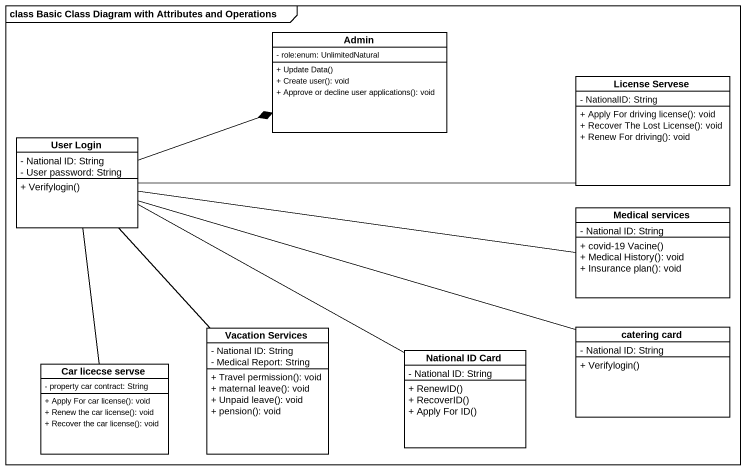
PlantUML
@startuml
mainframe class Basic Class Diagram with Attributes and Operations
hide circle
hide empty members
skinparam classAttributeIconSize 0
class Admin {
  - role:enum: UnlimitedNatural
  + Update Data()
  + Create user(): void
  + Approve or decline user applications(): void
}
class "License Servese" as License_Servese {
  - NationalID: String
  + Apply For driving license(): void
  + Recover The Lost License(): void
  + Renew For driving(): void
}
class "User Login" as User_Login {
  - National ID: String
  - User password: String
  + Verifylogin()
}
class "Medical services" as Medical_services {
  - National ID: String
  + covid-19 Vacine()
  + Medical History(): void
  + Insurance plan(): void
}
class "Vacation Services" as Vacation_Services {
  - National ID: String
  - Medical Report: String
  + Travel permission(): void
  + maternal leave(): void
  + Unpaid leave(): void
  + pension(): void
}
class "catering card" as catering_card {
  - National ID: String
  + Verifylogin()
}
class "Car licecse servse" as Car_licecse_servse {
  - property car contract: String
  + Apply For car license(): void
  + Renew the car license(): void
  + Recover the car license(): void
}
class "National ID Card" as National_ID_Card {
  - National ID: String
  + RenewID()
  + RecoverID()
  + Apply For ID()
}
License_Servese -left- User_Login
User_Login -right-* Admin
Medical_services -left- User_Login
Vacation_Services -up- User_Login
catering_card -left- User_Login
Car_licecse_servse -up- User_Login
National_ID_Card -left- User_Login
@enduml
